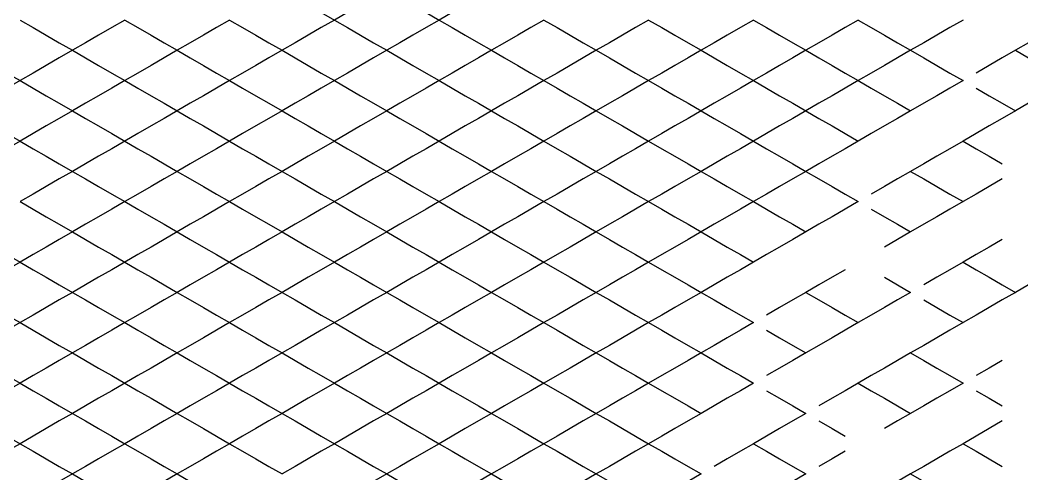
# Model space of a CAD drawing. Header units: metres. Extents: x 0 to 1028, y -291 to 246.
# Drawn here: x 387.8 to 509.5, y 87.9 to 143.1 of the extents above; entities that cross this region are included whole.
import ezdxf

# ---------------------------------------------------------------- set-up
doc = ezdxf.new("R2010")
doc.units = ezdxf.units.M
doc.layers.add('LAYER_02_PROJECTION', color=7, linetype='Continuous')

msp = doc.modelspace()

# ---------------------------------------------------------------- linework, layer by layer
at = {"layer": 'LAYER_02_PROJECTION'}
for points in [[(419.6, 146.72), (421.19, 145.81), (422.78, 144.89), (424.37, 143.97), (425.96, 143.05)], [(419.6, 146.72), (421.19, 145.81), (422.78, 144.89), (424.37, 143.97), (425.96, 143.05)], [(432.33, 146.72), (430.73, 145.81), (429.14, 144.89), (427.55, 143.97), (425.96, 143.05)], [(432.33, 146.72), (430.73, 145.81), (429.14, 144.89), (427.55, 143.97), (425.96, 143.05)], [(432.33, 146.72), (433.92, 145.81), (435.51, 144.89), (437.1, 143.97), (438.69, 143.05)], [(432.33, 146.72), (433.92, 145.81), (435.51, 144.89), (437.1, 143.97), (438.69, 143.05)], [(445.05, 146.72), (443.46, 145.81), (441.87, 144.89), (440.28, 143.97), (438.69, 143.05)], [(445.05, 146.72), (443.46, 145.81), (441.87, 144.89), (440.28, 143.97), (438.69, 143.05)], [(387.78, 143.05), (389.37, 142.13), (390.96, 141.21), (392.55, 140.29), (394.14, 139.38)], [(387.78, 143.05), (389.37, 142.13), (390.96, 141.21), (392.55, 140.29), (394.14, 139.38)], [(400.51, 143.05), (398.91, 142.13), (397.32, 141.21), (395.73, 140.29), (394.14, 139.38)], [(400.51, 143.05), (398.91, 142.13), (397.32, 141.21), (395.73, 140.29), (394.14, 139.38)], [(400.51, 143.05), (402.1, 142.13), (403.69, 141.21), (405.28, 140.29), (406.87, 139.38)], [(400.51, 143.05), (402.1, 142.13), (403.69, 141.21), (405.28, 140.29), (406.87, 139.38)], [(413.23, 143.05), (411.64, 142.13), (410.05, 141.21), (408.46, 140.29), (406.87, 139.38)], [(413.23, 143.05), (411.64, 142.13), (410.05, 141.21), (408.46, 140.29), (406.87, 139.38)], [(413.23, 143.05), (414.82, 142.13), (416.42, 141.21), (418.01, 140.29), (419.6, 139.38)], [(413.23, 143.05), (414.82, 142.13), (416.42, 141.21), (418.01, 140.29), (419.6, 139.38)], [(425.96, 143.05), (424.37, 142.13), (422.78, 141.21), (421.19, 140.29), (419.6, 139.38)], [(425.96, 143.05), (424.37, 142.13), (422.78, 141.21), (421.19, 140.29), (419.6, 139.38)], [(425.96, 143.05), (427.55, 142.13), (429.14, 141.21), (430.73, 140.29), (432.33, 139.38)], [(425.96, 143.05), (427.55, 142.13), (429.14, 141.21), (430.73, 140.29), (432.33, 139.38)], [(438.69, 143.05), (437.1, 142.13), (435.51, 141.21), (433.92, 140.29), (432.33, 139.38)], [(438.69, 143.05), (437.1, 142.13), (435.51, 141.21), (433.92, 140.29), (432.33, 139.38)], [(438.69, 143.05), (440.28, 142.13), (441.87, 141.21), (443.46, 140.29), (445.05, 139.38)], [(438.69, 143.05), (440.28, 142.13), (441.87, 141.21), (443.46, 140.29), (445.05, 139.38)], [(451.42, 143.05), (449.83, 142.13), (448.23, 141.21), (446.64, 140.29), (445.05, 139.38)], [(451.42, 143.05), (449.83, 142.13), (448.23, 141.21), (446.64, 140.29), (445.05, 139.38)], [(451.42, 143.05), (453.01, 142.13), (454.6, 141.21), (456.19, 140.29), (457.78, 139.38)], [(451.42, 143.05), (453.01, 142.13), (454.6, 141.21), (456.19, 140.29), (457.78, 139.38)], [(464.14, 143.05), (462.55, 142.13), (460.96, 141.21), (459.37, 140.29), (457.78, 139.38)], [(464.14, 143.05), (462.55, 142.13), (460.96, 141.21), (459.37, 140.29), (457.78, 139.38)], [(464.14, 143.05), (465.74, 142.13), (467.33, 141.21), (468.92, 140.29), (470.51, 139.38)], [(464.14, 143.05), (465.74, 142.13), (467.33, 141.21), (468.92, 140.29), (470.51, 139.38)], [(476.87, 143.05), (475.28, 142.13), (473.69, 141.21), (472.1, 140.29), (470.51, 139.38)], [(476.87, 143.05), (475.28, 142.13), (473.69, 141.21), (472.1, 140.29), (470.51, 139.38)], [(476.87, 143.05), (478.46, 142.13), (480.05, 141.21), (481.65, 140.29), (483.24, 139.38)], [(476.87, 143.05), (478.46, 142.13), (480.05, 141.21), (481.65, 140.29), (483.24, 139.38)], [(489.6, 143.05), (488.01, 142.13), (486.42, 141.21), (484.83, 140.29), (483.24, 139.38)], [(489.6, 143.05), (488.01, 142.13), (486.42, 141.21), (484.83, 140.29), (483.24, 139.38)], [(489.6, 143.05), (491.19, 142.13), (492.78, 141.21), (494.37, 140.29), (495.96, 139.38)], [(489.6, 143.05), (491.19, 142.13), (492.78, 141.21), (494.37, 140.29), (495.96, 139.38)], [(502.33, 143.05), (500.74, 142.13), (499.15, 141.21), (497.56, 140.29), (495.96, 139.38)], [(515.06, 143.05), (513.47, 142.13), (511.87, 141.21), (510.28, 140.29), (508.69, 139.38)], [(381.41, 139.38), (383, 138.46), (384.6, 137.54), (386.19, 136.62), (387.78, 135.7)], [(381.41, 139.38), (383, 138.46), (384.6, 137.54), (386.19, 136.62), (387.78, 135.7)], [(394.14, 139.38), (392.55, 138.46), (390.96, 137.54), (389.37, 136.62), (387.78, 135.7)], [(394.14, 139.38), (392.55, 138.46), (390.96, 137.54), (389.37, 136.62), (387.78, 135.7)], [(394.14, 139.38), (395.73, 138.46), (397.32, 137.54), (398.91, 136.62), (400.51, 135.7)], [(394.14, 139.38), (395.73, 138.46), (397.32, 137.54), (398.91, 136.62), (400.51, 135.7)], [(406.87, 139.38), (405.28, 138.46), (403.69, 137.54), (402.1, 136.62), (400.51, 135.7)], [(406.87, 139.38), (405.28, 138.46), (403.69, 137.54), (402.1, 136.62), (400.51, 135.7)], [(406.87, 139.38), (408.46, 138.46), (410.05, 137.54), (411.64, 136.62), (413.23, 135.7)], [(406.87, 139.38), (408.46, 138.46), (410.05, 137.54), (411.64, 136.62), (413.23, 135.7)], [(419.6, 139.38), (418.01, 138.46), (416.42, 137.54), (414.82, 136.62), (413.23, 135.7)], [(419.6, 139.38), (418.01, 138.46), (416.42, 137.54), (414.82, 136.62), (413.23, 135.7)], [(419.6, 139.38), (421.19, 138.46), (422.78, 137.54), (424.37, 136.62), (425.96, 135.7)], [(419.6, 139.38), (421.19, 138.46), (422.78, 137.54), (424.37, 136.62), (425.96, 135.7)], [(432.33, 139.38), (430.73, 138.46), (429.14, 137.54), (427.55, 136.62), (425.96, 135.7)], [(432.33, 139.38), (430.73, 138.46), (429.14, 137.54), (427.55, 136.62), (425.96, 135.7)], [(432.33, 139.38), (433.92, 138.46), (435.51, 137.54), (437.1, 136.62), (438.69, 135.7)], [(432.33, 139.38), (433.92, 138.46), (435.51, 137.54), (437.1, 136.62), (438.69, 135.7)], [(445.05, 139.38), (443.46, 138.46), (441.87, 137.54), (440.28, 136.62), (438.69, 135.7)], [(445.05, 139.38), (443.46, 138.46), (441.87, 137.54), (440.28, 136.62), (438.69, 135.7)], [(445.05, 139.38), (446.64, 138.46), (448.23, 137.54), (449.83, 136.62), (451.42, 135.7)], [(445.05, 139.38), (446.64, 138.46), (448.23, 137.54), (449.83, 136.62), (451.42, 135.7)], [(457.78, 139.38), (456.19, 138.46), (454.6, 137.54), (453.01, 136.62), (451.42, 135.7)], [(457.78, 139.38), (456.19, 138.46), (454.6, 137.54), (453.01, 136.62), (451.42, 135.7)], [(457.78, 139.38), (459.37, 138.46), (460.96, 137.54), (462.55, 136.62), (464.14, 135.7)], [(457.78, 139.38), (459.37, 138.46), (460.96, 137.54), (462.55, 136.62), (464.14, 135.7)], [(470.51, 139.38), (468.92, 138.46), (467.33, 137.54), (465.74, 136.62), (464.14, 135.7)], [(470.51, 139.38), (468.92, 138.46), (467.33, 137.54), (465.74, 136.62), (464.14, 135.7)], [(470.51, 139.38), (472.1, 138.46), (473.69, 137.54), (475.28, 136.62), (476.87, 135.7)], [(470.51, 139.38), (472.1, 138.46), (473.69, 137.54), (475.28, 136.62), (476.87, 135.7)], [(483.24, 139.38), (481.65, 138.46), (480.05, 137.54), (478.46, 136.62), (476.87, 135.7)], [(483.24, 139.38), (481.65, 138.46), (480.05, 137.54), (478.46, 136.62), (476.87, 135.7)], [(483.24, 139.38), (484.83, 138.46), (486.42, 137.54), (488.01, 136.62), (489.6, 135.7)], [(483.24, 139.38), (484.83, 138.46), (486.42, 137.54), (488.01, 136.62), (489.6, 135.7)], [(495.96, 139.38), (494.37, 138.46), (492.78, 137.54), (491.19, 136.62), (489.6, 135.7)], [(495.96, 139.38), (494.37, 138.46), (492.78, 137.54), (491.19, 136.62), (489.6, 135.7)], [(495.96, 139.38), (497.56, 138.46), (499.15, 137.54), (500.74, 136.62), (502.33, 135.7)], [(508.69, 139.38), (507.1, 138.46), (505.51, 137.54), (503.92, 136.62)], [(508.69, 139.38), (510.28, 138.46), (511.87, 137.54), (513.47, 136.62), (515.06, 135.7)], [(508.69, 139.38), (510.28, 138.46), (511.87, 137.54), (513.47, 136.62), (515.06, 135.7)], [(387.78, 135.7), (386.19, 134.78), (384.6, 133.86), (383, 132.95), (381.41, 132.03)], [(387.78, 135.7), (386.19, 134.78), (384.6, 133.86), (383, 132.95), (381.41, 132.03)], [(387.78, 135.7), (389.37, 134.78), (390.96, 133.86), (392.55, 132.95), (394.14, 132.03)], [(387.78, 135.7), (389.37, 134.78), (390.96, 133.86), (392.55, 132.95), (394.14, 132.03)], [(400.51, 135.7), (398.91, 134.78), (397.32, 133.86), (395.73, 132.95), (394.14, 132.03)], [(400.51, 135.7), (398.91, 134.78), (397.32, 133.86), (395.73, 132.95), (394.14, 132.03)], [(400.51, 135.7), (402.1, 134.78), (403.69, 133.86), (405.28, 132.95), (406.87, 132.03)], [(400.51, 135.7), (402.1, 134.78), (403.69, 133.86), (405.28, 132.95), (406.87, 132.03)], [(413.23, 135.7), (411.64, 134.78), (410.05, 133.86), (408.46, 132.95), (406.87, 132.03)], [(413.23, 135.7), (411.64, 134.78), (410.05, 133.86), (408.46, 132.95), (406.87, 132.03)], [(413.23, 135.7), (414.82, 134.78), (416.42, 133.86), (418.01, 132.95), (419.6, 132.03)], [(413.23, 135.7), (414.82, 134.78), (416.42, 133.86), (418.01, 132.95), (419.6, 132.03)], [(425.96, 135.7), (424.37, 134.78), (422.78, 133.86), (421.19, 132.95), (419.6, 132.03)], [(425.96, 135.7), (424.37, 134.78), (422.78, 133.86), (421.19, 132.95), (419.6, 132.03)], [(425.96, 135.7), (427.55, 134.78), (429.14, 133.86), (430.73, 132.95), (432.33, 132.03)], [(425.96, 135.7), (427.55, 134.78), (429.14, 133.86), (430.73, 132.95), (432.33, 132.03)], [(438.69, 135.7), (437.1, 134.78), (435.51, 133.86), (433.92, 132.95), (432.33, 132.03)], [(438.69, 135.7), (437.1, 134.78), (435.51, 133.86), (433.92, 132.95), (432.33, 132.03)], [(438.69, 135.7), (440.28, 134.78), (441.87, 133.86), (443.46, 132.95), (445.05, 132.03)], [(438.69, 135.7), (440.28, 134.78), (441.87, 133.86), (443.46, 132.95), (445.05, 132.03)], [(451.42, 135.7), (449.83, 134.78), (448.23, 133.86), (446.64, 132.95), (445.05, 132.03)], [(451.42, 135.7), (449.83, 134.78), (448.23, 133.86), (446.64, 132.95), (445.05, 132.03)], [(451.42, 135.7), (453.01, 134.78), (454.6, 133.86), (456.19, 132.95), (457.78, 132.03)], [(451.42, 135.7), (453.01, 134.78), (454.6, 133.86), (456.19, 132.95), (457.78, 132.03)], [(464.14, 135.7), (462.55, 134.78), (460.96, 133.86), (459.37, 132.95), (457.78, 132.03)], [(464.14, 135.7), (462.55, 134.78), (460.96, 133.86), (459.37, 132.95), (457.78, 132.03)], [(464.14, 135.7), (465.74, 134.78), (467.33, 133.86), (468.92, 132.95), (470.51, 132.03)], [(464.14, 135.7), (465.74, 134.78), (467.33, 133.86), (468.92, 132.95), (470.51, 132.03)], [(476.87, 135.7), (475.28, 134.78), (473.69, 133.86), (472.1, 132.95), (470.51, 132.03)], [(476.87, 135.7), (475.28, 134.78), (473.69, 133.86), (472.1, 132.95), (470.51, 132.03)], [(476.87, 135.7), (478.46, 134.78), (480.05, 133.86), (481.65, 132.95), (483.24, 132.03)], [(476.87, 135.7), (478.46, 134.78), (480.05, 133.86), (481.65, 132.95), (483.24, 132.03)], [(489.6, 135.7), (488.01, 134.78), (486.42, 133.86), (484.83, 132.95), (483.24, 132.03)], [(489.6, 135.7), (488.01, 134.78), (486.42, 133.86), (484.83, 132.95), (483.24, 132.03)], [(489.6, 135.7), (491.19, 134.78), (492.78, 133.86), (494.37, 132.95), (495.96, 132.03)], [(489.6, 135.7), (491.19, 134.78), (492.78, 133.86), (494.37, 132.95), (495.96, 132.03)], [(502.33, 135.7), (500.74, 134.78), (499.15, 133.86), (497.56, 132.95), (495.96, 132.03)], [(515.06, 135.7), (513.47, 134.78), (511.87, 133.86), (510.28, 132.95), (508.69, 132.03)], [(503.92, 134.78), (505.51, 133.86), (507.1, 132.95), (508.69, 132.03)], [(503.92, 134.78), (505.51, 133.86), (507.1, 132.95), (508.69, 132.03)], [(381.41, 132.03), (383, 131.11), (384.6, 130.19), (386.19, 129.27), (387.78, 128.35)], [(381.41, 132.03), (383, 131.11), (384.6, 130.19), (386.19, 129.27), (387.78, 128.35)], [(394.14, 132.03), (392.55, 131.11), (390.96, 130.19), (389.37, 129.27), (387.78, 128.35)], [(394.14, 132.03), (392.55, 131.11), (390.96, 130.19), (389.37, 129.27), (387.78, 128.35)], [(394.14, 132.03), (395.73, 131.11), (397.32, 130.19), (398.91, 129.27), (400.51, 128.35)], [(394.14, 132.03), (395.73, 131.11), (397.32, 130.19), (398.91, 129.27), (400.51, 128.35)], [(406.87, 132.03), (405.28, 131.11), (403.69, 130.19), (402.1, 129.27), (400.51, 128.35)], [(406.87, 132.03), (405.28, 131.11), (403.69, 130.19), (402.1, 129.27), (400.51, 128.35)], [(406.87, 132.03), (408.46, 131.11), (410.05, 130.19), (411.64, 129.27), (413.23, 128.35)], [(406.87, 132.03), (408.46, 131.11), (410.05, 130.19), (411.64, 129.27), (413.23, 128.35)], [(419.6, 132.03), (418.01, 131.11), (416.42, 130.19), (414.82, 129.27), (413.23, 128.35)], [(419.6, 132.03), (418.01, 131.11), (416.42, 130.19), (414.82, 129.27), (413.23, 128.35)], [(419.6, 132.03), (421.19, 131.11), (422.78, 130.19), (424.37, 129.27), (425.96, 128.35)], [(419.6, 132.03), (421.19, 131.11), (422.78, 130.19), (424.37, 129.27), (425.96, 128.35)], [(432.33, 132.03), (430.73, 131.11), (429.14, 130.19), (427.55, 129.27), (425.96, 128.35)], [(432.33, 132.03), (430.73, 131.11), (429.14, 130.19), (427.55, 129.27), (425.96, 128.35)], [(432.33, 132.03), (433.92, 131.11), (435.51, 130.19), (437.1, 129.27), (438.69, 128.35)], [(432.33, 132.03), (433.92, 131.11), (435.51, 130.19), (437.1, 129.27), (438.69, 128.35)], [(445.05, 132.03), (443.46, 131.11), (441.87, 130.19), (440.28, 129.27), (438.69, 128.35)], [(445.05, 132.03), (443.46, 131.11), (441.87, 130.19), (440.28, 129.27), (438.69, 128.35)], [(445.05, 132.03), (446.64, 131.11), (448.23, 130.19), (449.83, 129.27), (451.42, 128.35)], [(445.05, 132.03), (446.64, 131.11), (448.23, 130.19), (449.83, 129.27), (451.42, 128.35)], [(457.78, 132.03), (456.19, 131.11), (454.6, 130.19), (453.01, 129.27), (451.42, 128.35)], [(457.78, 132.03), (456.19, 131.11), (454.6, 130.19), (453.01, 129.27), (451.42, 128.35)], [(457.78, 132.03), (459.37, 131.11), (460.96, 130.19), (462.55, 129.27), (464.14, 128.35)], [(457.78, 132.03), (459.37, 131.11), (460.96, 130.19), (462.55, 129.27), (464.14, 128.35)], [(470.51, 132.03), (468.92, 131.11), (467.33, 130.19), (465.74, 129.27), (464.14, 128.35)], [(470.51, 132.03), (468.92, 131.11), (467.33, 130.19), (465.74, 129.27), (464.14, 128.35)], [(470.51, 132.03), (472.1, 131.11), (473.69, 130.19), (475.28, 129.27), (476.87, 128.35)], [(470.51, 132.03), (472.1, 131.11), (473.69, 130.19), (475.28, 129.27), (476.87, 128.35)], [(483.24, 132.03), (481.65, 131.11), (480.05, 130.19), (478.46, 129.27), (476.87, 128.35)], [(483.24, 132.03), (481.65, 131.11), (480.05, 130.19), (478.46, 129.27), (476.87, 128.35)], [(483.24, 132.03), (484.83, 131.11), (486.42, 130.19), (488.01, 129.27), (489.6, 128.35)], [(483.24, 132.03), (484.83, 131.11), (486.42, 130.19), (488.01, 129.27), (489.6, 128.35)], [(495.96, 132.03), (494.37, 131.11), (492.78, 130.19), (491.19, 129.27), (489.6, 128.35)], [(508.69, 132.03), (507.1, 131.11), (505.51, 130.19), (503.92, 129.27), (502.33, 128.35)], [(387.78, 128.35), (386.19, 127.43), (384.6, 126.52), (383, 125.6), (381.41, 124.68)], [(387.78, 128.35), (386.19, 127.43), (384.6, 126.52), (383, 125.6), (381.41, 124.68)], [(387.78, 128.35), (389.37, 127.43), (390.96, 126.52), (392.55, 125.6), (394.14, 124.68)], [(387.78, 128.35), (389.37, 127.43), (390.96, 126.52), (392.55, 125.6), (394.14, 124.68)], [(400.51, 128.35), (398.91, 127.43), (397.32, 126.52), (395.73, 125.6), (394.14, 124.68)], [(400.51, 128.35), (398.91, 127.43), (397.32, 126.52), (395.73, 125.6), (394.14, 124.68)], [(400.51, 128.35), (402.1, 127.43), (403.69, 126.52), (405.28, 125.6), (406.87, 124.68)], [(400.51, 128.35), (402.1, 127.43), (403.69, 126.52), (405.28, 125.6), (406.87, 124.68)], [(413.23, 128.35), (411.64, 127.43), (410.05, 126.52), (408.46, 125.6), (406.87, 124.68)], [(413.23, 128.35), (411.64, 127.43), (410.05, 126.52), (408.46, 125.6), (406.87, 124.68)], [(413.23, 128.35), (414.82, 127.43), (416.42, 126.52), (418.01, 125.6), (419.6, 124.68)], [(413.23, 128.35), (414.82, 127.43), (416.42, 126.52), (418.01, 125.6), (419.6, 124.68)], [(425.96, 128.35), (424.37, 127.43), (422.78, 126.52), (421.19, 125.6), (419.6, 124.68)], [(425.96, 128.35), (424.37, 127.43), (422.78, 126.52), (421.19, 125.6), (419.6, 124.68)], [(425.96, 128.35), (427.55, 127.43), (429.14, 126.52), (430.73, 125.6), (432.33, 124.68)], [(425.96, 128.35), (427.55, 127.43), (429.14, 126.52), (430.73, 125.6), (432.33, 124.68)], [(438.69, 128.35), (437.1, 127.43), (435.51, 126.52), (433.92, 125.6), (432.33, 124.68)], [(438.69, 128.35), (437.1, 127.43), (435.51, 126.52), (433.92, 125.6), (432.33, 124.68)], [(438.69, 128.35), (440.28, 127.43), (441.87, 126.52), (443.46, 125.6), (445.05, 124.68)], [(438.69, 128.35), (440.28, 127.43), (441.87, 126.52), (443.46, 125.6), (445.05, 124.68)], [(451.42, 128.35), (449.83, 127.43), (448.23, 126.52), (446.64, 125.6), (445.05, 124.68)], [(451.42, 128.35), (449.83, 127.43), (448.23, 126.52), (446.64, 125.6), (445.05, 124.68)], [(451.42, 128.35), (453.01, 127.43), (454.6, 126.52), (456.19, 125.6), (457.78, 124.68)], [(451.42, 128.35), (453.01, 127.43), (454.6, 126.52), (456.19, 125.6), (457.78, 124.68)], [(464.14, 128.35), (462.55, 127.43), (460.96, 126.52), (459.37, 125.6), (457.78, 124.68)], [(464.14, 128.35), (462.55, 127.43), (460.96, 126.52), (459.37, 125.6), (457.78, 124.68)], [(464.14, 128.35), (465.74, 127.43), (467.33, 126.52), (468.92, 125.6), (470.51, 124.68)], [(464.14, 128.35), (465.74, 127.43), (467.33, 126.52), (468.92, 125.6), (470.51, 124.68)], [(476.87, 128.35), (475.28, 127.43), (473.69, 126.52), (472.1, 125.6), (470.51, 124.68)], [(476.87, 128.35), (475.28, 127.43), (473.69, 126.52), (472.1, 125.6), (470.51, 124.68)], [(476.87, 128.35), (478.46, 127.43), (480.05, 126.52), (481.65, 125.6), (483.24, 124.68)], [(476.87, 128.35), (478.46, 127.43), (480.05, 126.52), (481.65, 125.6), (483.24, 124.68)], [(489.6, 128.35), (488.01, 127.43), (486.42, 126.52), (484.83, 125.6), (483.24, 124.68)], [(502.33, 128.35), (500.74, 127.43), (499.15, 126.52), (497.56, 125.6), (495.96, 124.68)], [(502.33, 128.35), (503.92, 127.43), (505.51, 126.52), (507.1, 125.6)], [(394.14, 124.68), (392.55, 123.76), (390.96, 122.84), (389.37, 121.92), (387.78, 121)], [(394.14, 124.68), (392.55, 123.76), (390.96, 122.84), (389.37, 121.92), (387.78, 121)], [(394.14, 124.68), (395.73, 123.76), (397.32, 122.84), (398.91, 121.92), (400.51, 121)], [(394.14, 124.68), (395.73, 123.76), (397.32, 122.84), (398.91, 121.92), (400.51, 121)], [(406.87, 124.68), (405.28, 123.76), (403.69, 122.84), (402.1, 121.92), (400.51, 121)], [(406.87, 124.68), (405.28, 123.76), (403.69, 122.84), (402.1, 121.92), (400.51, 121)], [(406.87, 124.68), (408.46, 123.76), (410.05, 122.84), (411.64, 121.92), (413.23, 121)], [(406.87, 124.68), (408.46, 123.76), (410.05, 122.84), (411.64, 121.92), (413.23, 121)], [(419.6, 124.68), (418.01, 123.76), (416.42, 122.84), (414.82, 121.92), (413.23, 121)], [(419.6, 124.68), (418.01, 123.76), (416.42, 122.84), (414.82, 121.92), (413.23, 121)], [(419.6, 124.68), (421.19, 123.76), (422.78, 122.84), (424.37, 121.92), (425.96, 121)], [(419.6, 124.68), (421.19, 123.76), (422.78, 122.84), (424.37, 121.92), (425.96, 121)], [(432.33, 124.68), (430.73, 123.76), (429.14, 122.84), (427.55, 121.92), (425.96, 121)], [(432.33, 124.68), (430.73, 123.76), (429.14, 122.84), (427.55, 121.92), (425.96, 121)], [(432.33, 124.68), (433.92, 123.76), (435.51, 122.84), (437.1, 121.92), (438.69, 121)], [(432.33, 124.68), (433.92, 123.76), (435.51, 122.84), (437.1, 121.92), (438.69, 121)], [(445.05, 124.68), (443.46, 123.76), (441.87, 122.84), (440.28, 121.92), (438.69, 121)], [(445.05, 124.68), (443.46, 123.76), (441.87, 122.84), (440.28, 121.92), (438.69, 121)], [(445.05, 124.68), (446.64, 123.76), (448.23, 122.84), (449.83, 121.92), (451.42, 121)], [(445.05, 124.68), (446.64, 123.76), (448.23, 122.84), (449.83, 121.92), (451.42, 121)], [(457.78, 124.68), (456.19, 123.76), (454.6, 122.84), (453.01, 121.92), (451.42, 121)], [(457.78, 124.68), (456.19, 123.76), (454.6, 122.84), (453.01, 121.92), (451.42, 121)], [(457.78, 124.68), (459.37, 123.76), (460.96, 122.84), (462.55, 121.92), (464.14, 121)], [(457.78, 124.68), (459.37, 123.76), (460.96, 122.84), (462.55, 121.92), (464.14, 121)], [(470.51, 124.68), (468.92, 123.76), (467.33, 122.84), (465.74, 121.92), (464.14, 121)], [(470.51, 124.68), (468.92, 123.76), (467.33, 122.84), (465.74, 121.92), (464.14, 121)], [(470.51, 124.68), (472.1, 123.76), (473.69, 122.84), (475.28, 121.92), (476.87, 121)], [(470.51, 124.68), (472.1, 123.76), (473.69, 122.84), (475.28, 121.92), (476.87, 121)], [(483.24, 124.68), (481.65, 123.76), (480.05, 122.84), (478.46, 121.92), (476.87, 121)], [(483.24, 124.68), (481.65, 123.76), (480.05, 122.84), (478.46, 121.92), (476.87, 121)], [(483.24, 124.68), (484.83, 123.76), (486.42, 122.84), (488.01, 121.92), (489.6, 121)], [(495.96, 124.68), (494.37, 123.76), (492.78, 122.84), (491.19, 121.92)], [(495.96, 124.68), (497.56, 123.76), (499.15, 122.84), (500.74, 121.92), (502.33, 121)], [(495.96, 124.68), (497.56, 123.76), (499.15, 122.84), (500.74, 121.92), (502.33, 121)], [(507.1, 123.76), (505.51, 122.84), (503.92, 121.92), (502.33, 121)], [(387.78, 121), (389.37, 120.09), (390.96, 119.17), (392.55, 118.25), (394.14, 117.33)], [(387.78, 121), (389.37, 120.09), (390.96, 119.17), (392.55, 118.25), (394.14, 117.33)], [(400.51, 121), (398.91, 120.09), (397.32, 119.17), (395.73, 118.25), (394.14, 117.33)], [(400.51, 121), (398.91, 120.09), (397.32, 119.17), (395.73, 118.25), (394.14, 117.33)], [(400.51, 121), (402.1, 120.09), (403.69, 119.17), (405.28, 118.25), (406.87, 117.33)], [(400.51, 121), (402.1, 120.09), (403.69, 119.17), (405.28, 118.25), (406.87, 117.33)], [(413.23, 121), (411.64, 120.09), (410.05, 119.17), (408.46, 118.25), (406.87, 117.33)], [(413.23, 121), (411.64, 120.09), (410.05, 119.17), (408.46, 118.25), (406.87, 117.33)], [(413.23, 121), (414.82, 120.09), (416.42, 119.17), (418.01, 118.25), (419.6, 117.33)], [(413.23, 121), (414.82, 120.09), (416.42, 119.17), (418.01, 118.25), (419.6, 117.33)], [(425.96, 121), (424.37, 120.09), (422.78, 119.17), (421.19, 118.25), (419.6, 117.33)], [(425.96, 121), (424.37, 120.09), (422.78, 119.17), (421.19, 118.25), (419.6, 117.33)], [(425.96, 121), (427.55, 120.09), (429.14, 119.17), (430.73, 118.25), (432.33, 117.33)], [(425.96, 121), (427.55, 120.09), (429.14, 119.17), (430.73, 118.25), (432.33, 117.33)], [(438.69, 121), (437.1, 120.09), (435.51, 119.17), (433.92, 118.25), (432.33, 117.33)], [(438.69, 121), (437.1, 120.09), (435.51, 119.17), (433.92, 118.25), (432.33, 117.33)], [(438.69, 121), (440.28, 120.09), (441.87, 119.17), (443.46, 118.25), (445.05, 117.33)], [(438.69, 121), (440.28, 120.09), (441.87, 119.17), (443.46, 118.25), (445.05, 117.33)], [(451.42, 121), (449.83, 120.09), (448.23, 119.17), (446.64, 118.25), (445.05, 117.33)], [(451.42, 121), (449.83, 120.09), (448.23, 119.17), (446.64, 118.25), (445.05, 117.33)], [(451.42, 121), (453.01, 120.09), (454.6, 119.17), (456.19, 118.25), (457.78, 117.33)], [(451.42, 121), (453.01, 120.09), (454.6, 119.17), (456.19, 118.25), (457.78, 117.33)], [(464.14, 121), (462.55, 120.09), (460.96, 119.17), (459.37, 118.25), (457.78, 117.33)], [(464.14, 121), (462.55, 120.09), (460.96, 119.17), (459.37, 118.25), (457.78, 117.33)], [(464.14, 121), (465.74, 120.09), (467.33, 119.17), (468.92, 118.25), (470.51, 117.33)], [(464.14, 121), (465.74, 120.09), (467.33, 119.17), (468.92, 118.25), (470.51, 117.33)], [(476.87, 121), (475.28, 120.09), (473.69, 119.17), (472.1, 118.25), (470.51, 117.33)], [(476.87, 121), (475.28, 120.09), (473.69, 119.17), (472.1, 118.25), (470.51, 117.33)], [(476.87, 121), (478.46, 120.09), (480.05, 119.17), (481.65, 118.25), (483.24, 117.33)], [(476.87, 121), (478.46, 120.09), (480.05, 119.17), (481.65, 118.25), (483.24, 117.33)], [(489.6, 121), (488.01, 120.09), (486.42, 119.17), (484.83, 118.25), (483.24, 117.33)], [(502.33, 121), (500.74, 120.09), (499.15, 119.17), (497.56, 118.25), (495.96, 117.33)], [(491.19, 120.09), (492.78, 119.17), (494.37, 118.25), (495.96, 117.33)], [(491.19, 120.09), (492.78, 119.17), (494.37, 118.25), (495.96, 117.33)], [(381.41, 117.33), (383, 116.41), (384.6, 115.49), (386.19, 114.57), (387.78, 113.66)], [(381.41, 117.33), (383, 116.41), (384.6, 115.49), (386.19, 114.57), (387.78, 113.66)], [(394.14, 117.33), (392.55, 116.41), (390.96, 115.49), (389.37, 114.57), (387.78, 113.66)], [(394.14, 117.33), (392.55, 116.41), (390.96, 115.49), (389.37, 114.57), (387.78, 113.66)], [(394.14, 117.33), (395.73, 116.41), (397.32, 115.49), (398.91, 114.57), (400.51, 113.66)], [(394.14, 117.33), (395.73, 116.41), (397.32, 115.49), (398.91, 114.57), (400.51, 113.66)], [(406.87, 117.33), (405.28, 116.41), (403.69, 115.49), (402.1, 114.57), (400.51, 113.66)], [(406.87, 117.33), (405.28, 116.41), (403.69, 115.49), (402.1, 114.57), (400.51, 113.66)], [(406.87, 117.33), (408.46, 116.41), (410.05, 115.49), (411.64, 114.57), (413.23, 113.66)], [(406.87, 117.33), (408.46, 116.41), (410.05, 115.49), (411.64, 114.57), (413.23, 113.66)], [(419.6, 117.33), (418.01, 116.41), (416.42, 115.49), (414.82, 114.57), (413.23, 113.66)], [(419.6, 117.33), (418.01, 116.41), (416.42, 115.49), (414.82, 114.57), (413.23, 113.66)], [(419.6, 117.33), (421.19, 116.41), (422.78, 115.49), (424.37, 114.57), (425.96, 113.66)], [(419.6, 117.33), (421.19, 116.41), (422.78, 115.49), (424.37, 114.57), (425.96, 113.66)], [(432.33, 117.33), (430.73, 116.41), (429.14, 115.49), (427.55, 114.57), (425.96, 113.66)], [(432.33, 117.33), (430.73, 116.41), (429.14, 115.49), (427.55, 114.57), (425.96, 113.66)], [(432.33, 117.33), (433.92, 116.41), (435.51, 115.49), (437.1, 114.57), (438.69, 113.66)], [(432.33, 117.33), (433.92, 116.41), (435.51, 115.49), (437.1, 114.57), (438.69, 113.66)], [(445.05, 117.33), (443.46, 116.41), (441.87, 115.49), (440.28, 114.57), (438.69, 113.66)], [(445.05, 117.33), (443.46, 116.41), (441.87, 115.49), (440.28, 114.57), (438.69, 113.66)], [(445.05, 117.33), (446.64, 116.41), (448.23, 115.49), (449.83, 114.57), (451.42, 113.66)], [(445.05, 117.33), (446.64, 116.41), (448.23, 115.49), (449.83, 114.57), (451.42, 113.66)], [(457.78, 117.33), (456.19, 116.41), (454.6, 115.49), (453.01, 114.57), (451.42, 113.66)], [(457.78, 117.33), (456.19, 116.41), (454.6, 115.49), (453.01, 114.57), (451.42, 113.66)], [(457.78, 117.33), (459.37, 116.41), (460.96, 115.49), (462.55, 114.57), (464.14, 113.66)], [(457.78, 117.33), (459.37, 116.41), (460.96, 115.49), (462.55, 114.57), (464.14, 113.66)], [(470.51, 117.33), (468.92, 116.41), (467.33, 115.49), (465.74, 114.57), (464.14, 113.66)], [(470.51, 117.33), (468.92, 116.41), (467.33, 115.49), (465.74, 114.57), (464.14, 113.66)], [(470.51, 117.33), (472.1, 116.41), (473.69, 115.49), (475.28, 114.57), (476.87, 113.66)], [(470.51, 117.33), (472.1, 116.41), (473.69, 115.49), (475.28, 114.57), (476.87, 113.66)], [(483.24, 117.33), (481.65, 116.41), (480.05, 115.49), (478.46, 114.57), (476.87, 113.66)], [(495.96, 117.33), (494.37, 116.41), (492.78, 115.49)], [(507.1, 116.41), (505.51, 115.49), (503.92, 114.57), (502.33, 113.66)], [(387.78, 113.66), (386.19, 112.74), (384.6, 111.82), (383, 110.9), (381.41, 109.98)], [(387.78, 113.66), (386.19, 112.74), (384.6, 111.82), (383, 110.9), (381.41, 109.98)], [(387.78, 113.66), (389.37, 112.74), (390.96, 111.82), (392.55, 110.9), (394.14, 109.98)], [(387.78, 113.66), (389.37, 112.74), (390.96, 111.82), (392.55, 110.9), (394.14, 109.98)], [(400.51, 113.66), (398.91, 112.74), (397.32, 111.82), (395.73, 110.9), (394.14, 109.98)], [(400.51, 113.66), (398.91, 112.74), (397.32, 111.82), (395.73, 110.9), (394.14, 109.98)], [(400.51, 113.66), (402.1, 112.74), (403.69, 111.82), (405.28, 110.9), (406.87, 109.98)], [(400.51, 113.66), (402.1, 112.74), (403.69, 111.82), (405.28, 110.9), (406.87, 109.98)], [(413.23, 113.66), (411.64, 112.74), (410.05, 111.82), (408.46, 110.9), (406.87, 109.98)], [(413.23, 113.66), (411.64, 112.74), (410.05, 111.82), (408.46, 110.9), (406.87, 109.98)], [(413.23, 113.66), (414.82, 112.74), (416.42, 111.82), (418.01, 110.9), (419.6, 109.98)], [(413.23, 113.66), (414.82, 112.74), (416.42, 111.82), (418.01, 110.9), (419.6, 109.98)], [(425.96, 113.66), (424.37, 112.74), (422.78, 111.82), (421.19, 110.9), (419.6, 109.98)], [(425.96, 113.66), (424.37, 112.74), (422.78, 111.82), (421.19, 110.9), (419.6, 109.98)], [(425.96, 113.66), (427.55, 112.74), (429.14, 111.82), (430.73, 110.9), (432.33, 109.98)], [(425.96, 113.66), (427.55, 112.74), (429.14, 111.82), (430.73, 110.9), (432.33, 109.98)], [(438.69, 113.66), (437.1, 112.74), (435.51, 111.82), (433.92, 110.9), (432.33, 109.98)], [(438.69, 113.66), (437.1, 112.74), (435.51, 111.82), (433.92, 110.9), (432.33, 109.98)], [(438.69, 113.66), (440.28, 112.74), (441.87, 111.82), (443.46, 110.9), (445.05, 109.98)], [(438.69, 113.66), (440.28, 112.74), (441.87, 111.82), (443.46, 110.9), (445.05, 109.98)], [(451.42, 113.66), (449.83, 112.74), (448.23, 111.82), (446.64, 110.9), (445.05, 109.98)], [(451.42, 113.66), (449.83, 112.74), (448.23, 111.82), (446.64, 110.9), (445.05, 109.98)], [(451.42, 113.66), (453.01, 112.74), (454.6, 111.82), (456.19, 110.9), (457.78, 109.98)], [(451.42, 113.66), (453.01, 112.74), (454.6, 111.82), (456.19, 110.9), (457.78, 109.98)], [(464.14, 113.66), (462.55, 112.74), (460.96, 111.82), (459.37, 110.9), (457.78, 109.98)], [(464.14, 113.66), (462.55, 112.74), (460.96, 111.82), (459.37, 110.9), (457.78, 109.98)], [(464.14, 113.66), (465.74, 112.74), (467.33, 111.82), (468.92, 110.9), (470.51, 109.98)], [(464.14, 113.66), (465.74, 112.74), (467.33, 111.82), (468.92, 110.9), (470.51, 109.98)], [(476.87, 113.66), (475.28, 112.74), (473.69, 111.82), (472.1, 110.9), (470.51, 109.98)], [(502.33, 113.66), (500.74, 112.74), (499.15, 111.82), (497.56, 110.9)], [(502.33, 113.66), (503.92, 112.74), (505.51, 111.82), (507.1, 110.9), (508.69, 109.98)], [(502.33, 113.66), (503.92, 112.74), (505.51, 111.82), (507.1, 110.9), (508.69, 109.98)], [(515.06, 113.66), (513.47, 112.74), (511.87, 111.82), (510.28, 110.9), (508.69, 109.98)], [(488.01, 112.74), (486.42, 111.82), (484.83, 110.9), (483.24, 109.98)], [(492.78, 111.82), (494.37, 110.9), (495.96, 109.98)], [(381.41, 109.98), (383, 109.06), (384.6, 108.14), (386.19, 107.23), (387.78, 106.31)], [(381.41, 109.98), (383, 109.06), (384.6, 108.14), (386.19, 107.23), (387.78, 106.31)], [(394.14, 109.98), (392.55, 109.06), (390.96, 108.14), (389.37, 107.23), (387.78, 106.31)], [(394.14, 109.98), (392.55, 109.06), (390.96, 108.14), (389.37, 107.23), (387.78, 106.31)], [(394.14, 109.98), (395.73, 109.06), (397.32, 108.14), (398.91, 107.23), (400.51, 106.31)], [(394.14, 109.98), (395.73, 109.06), (397.32, 108.14), (398.91, 107.23), (400.51, 106.31)], [(406.87, 109.98), (405.28, 109.06), (403.69, 108.14), (402.1, 107.23), (400.51, 106.31)], [(406.87, 109.98), (405.28, 109.06), (403.69, 108.14), (402.1, 107.23), (400.51, 106.31)], [(406.87, 109.98), (408.46, 109.06), (410.05, 108.14), (411.64, 107.23), (413.23, 106.31)], [(406.87, 109.98), (408.46, 109.06), (410.05, 108.14), (411.64, 107.23), (413.23, 106.31)], [(419.6, 109.98), (418.01, 109.06), (416.42, 108.14), (414.82, 107.23), (413.23, 106.31)], [(419.6, 109.98), (418.01, 109.06), (416.42, 108.14), (414.82, 107.23), (413.23, 106.31)], [(419.6, 109.98), (421.19, 109.06), (422.78, 108.14), (424.37, 107.23), (425.96, 106.31)], [(419.6, 109.98), (421.19, 109.06), (422.78, 108.14), (424.37, 107.23), (425.96, 106.31)], [(432.33, 109.98), (430.73, 109.06), (429.14, 108.14), (427.55, 107.23), (425.96, 106.31)], [(432.33, 109.98), (430.73, 109.06), (429.14, 108.14), (427.55, 107.23), (425.96, 106.31)], [(432.33, 109.98), (433.92, 109.06), (435.51, 108.14), (437.1, 107.23), (438.69, 106.31)], [(432.33, 109.98), (433.92, 109.06), (435.51, 108.14), (437.1, 107.23), (438.69, 106.31)], [(445.05, 109.98), (443.46, 109.06), (441.87, 108.14), (440.28, 107.23), (438.69, 106.31)], [(445.05, 109.98), (443.46, 109.06), (441.87, 108.14), (440.28, 107.23), (438.69, 106.31)], [(445.05, 109.98), (446.64, 109.06), (448.23, 108.14), (449.83, 107.23), (451.42, 106.31)], [(445.05, 109.98), (446.64, 109.06), (448.23, 108.14), (449.83, 107.23), (451.42, 106.31)], [(457.78, 109.98), (456.19, 109.06), (454.6, 108.14), (453.01, 107.23), (451.42, 106.31)], [(457.78, 109.98), (456.19, 109.06), (454.6, 108.14), (453.01, 107.23), (451.42, 106.31)], [(457.78, 109.98), (459.37, 109.06), (460.96, 108.14), (462.55, 107.23), (464.14, 106.31)], [(457.78, 109.98), (459.37, 109.06), (460.96, 108.14), (462.55, 107.23), (464.14, 106.31)], [(470.51, 109.98), (468.92, 109.06), (467.33, 108.14), (465.74, 107.23), (464.14, 106.31)], [(470.51, 109.98), (468.92, 109.06), (467.33, 108.14), (465.74, 107.23), (464.14, 106.31)], [(470.51, 109.98), (472.1, 109.06), (473.69, 108.14), (475.28, 107.23), (476.87, 106.31)], [(483.24, 109.98), (481.65, 109.06), (480.05, 108.14), (478.46, 107.23)], [(483.24, 109.98), (484.83, 109.06), (486.42, 108.14), (488.01, 107.23), (489.6, 106.31)], [(483.24, 109.98), (484.83, 109.06), (486.42, 108.14), (488.01, 107.23), (489.6, 106.31)], [(495.96, 109.98), (494.37, 109.06), (492.78, 108.14), (491.19, 107.23), (489.6, 106.31)], [(508.69, 109.98), (507.1, 109.06), (505.51, 108.14), (503.92, 107.23), (502.33, 106.31)], [(497.56, 109.06), (499.15, 108.14), (500.74, 107.23), (502.33, 106.31)], [(497.56, 109.06), (499.15, 108.14), (500.74, 107.23), (502.33, 106.31)], [(387.78, 106.31), (386.19, 105.39), (384.6, 104.47), (383, 103.55), (381.41, 102.63)], [(387.78, 106.31), (386.19, 105.39), (384.6, 104.47), (383, 103.55), (381.41, 102.63)], [(387.78, 106.31), (389.37, 105.39), (390.96, 104.47), (392.55, 103.55), (394.14, 102.63)], [(387.78, 106.31), (389.37, 105.39), (390.96, 104.47), (392.55, 103.55), (394.14, 102.63)], [(400.51, 106.31), (398.91, 105.39), (397.32, 104.47), (395.73, 103.55), (394.14, 102.63)], [(400.51, 106.31), (398.91, 105.39), (397.32, 104.47), (395.73, 103.55), (394.14, 102.63)], [(400.51, 106.31), (402.1, 105.39), (403.69, 104.47), (405.28, 103.55), (406.87, 102.63)], [(400.51, 106.31), (402.1, 105.39), (403.69, 104.47), (405.28, 103.55), (406.87, 102.63)], [(413.23, 106.31), (411.64, 105.39), (410.05, 104.47), (408.46, 103.55), (406.87, 102.63)], [(413.23, 106.31), (411.64, 105.39), (410.05, 104.47), (408.46, 103.55), (406.87, 102.63)], [(413.23, 106.31), (414.82, 105.39), (416.42, 104.47), (418.01, 103.55), (419.6, 102.63)], [(413.23, 106.31), (414.82, 105.39), (416.42, 104.47), (418.01, 103.55), (419.6, 102.63)], [(425.96, 106.31), (424.37, 105.39), (422.78, 104.47), (421.19, 103.55), (419.6, 102.63)], [(425.96, 106.31), (424.37, 105.39), (422.78, 104.47), (421.19, 103.55), (419.6, 102.63)], [(425.96, 106.31), (427.55, 105.39), (429.14, 104.47), (430.73, 103.55), (432.33, 102.63)], [(425.96, 106.31), (427.55, 105.39), (429.14, 104.47), (430.73, 103.55), (432.33, 102.63)], [(438.69, 106.31), (437.1, 105.39), (435.51, 104.47), (433.92, 103.55), (432.33, 102.63)], [(438.69, 106.31), (437.1, 105.39), (435.51, 104.47), (433.92, 103.55), (432.33, 102.63)], [(438.69, 106.31), (440.28, 105.39), (441.87, 104.47), (443.46, 103.55), (445.05, 102.63)], [(438.69, 106.31), (440.28, 105.39), (441.87, 104.47), (443.46, 103.55), (445.05, 102.63)], [(451.42, 106.31), (449.83, 105.39), (448.23, 104.47), (446.64, 103.55), (445.05, 102.63)], [(451.42, 106.31), (449.83, 105.39), (448.23, 104.47), (446.64, 103.55), (445.05, 102.63)], [(451.42, 106.31), (453.01, 105.39), (454.6, 104.47), (456.19, 103.55), (457.78, 102.63)], [(451.42, 106.31), (453.01, 105.39), (454.6, 104.47), (456.19, 103.55), (457.78, 102.63)], [(464.14, 106.31), (462.55, 105.39), (460.96, 104.47), (459.37, 103.55), (457.78, 102.63)], [(464.14, 106.31), (462.55, 105.39), (460.96, 104.47), (459.37, 103.55), (457.78, 102.63)], [(464.14, 106.31), (465.74, 105.39), (467.33, 104.47), (468.92, 103.55), (470.51, 102.63)], [(464.14, 106.31), (465.74, 105.39), (467.33, 104.47), (468.92, 103.55), (470.51, 102.63)], [(476.87, 106.31), (475.28, 105.39), (473.69, 104.47), (472.1, 103.55), (470.51, 102.63)], [(489.6, 106.31), (488.01, 105.39), (486.42, 104.47), (484.83, 103.55), (483.24, 102.63)], [(502.33, 106.31), (500.74, 105.39), (499.15, 104.47), (497.56, 103.55), (495.96, 102.63)], [(478.46, 105.39), (480.05, 104.47), (481.65, 103.55), (483.24, 102.63)], [(478.46, 105.39), (480.05, 104.47), (481.65, 103.55), (483.24, 102.63)], [(381.41, 102.63), (383, 101.72), (384.6, 100.8), (386.19, 99.88), (387.78, 98.96)], [(381.41, 102.63), (383, 101.72), (384.6, 100.8), (386.19, 99.88), (387.78, 98.96)], [(394.14, 102.63), (392.55, 101.72), (390.96, 100.8), (389.37, 99.88), (387.78, 98.96)], [(394.14, 102.63), (392.55, 101.72), (390.96, 100.8), (389.37, 99.88), (387.78, 98.96)], [(394.14, 102.63), (395.73, 101.72), (397.32, 100.8), (398.91, 99.88), (400.51, 98.96)], [(394.14, 102.63), (395.73, 101.72), (397.32, 100.8), (398.91, 99.88), (400.51, 98.96)], [(406.87, 102.63), (405.28, 101.72), (403.69, 100.8), (402.1, 99.88), (400.51, 98.96)], [(406.87, 102.63), (405.28, 101.72), (403.69, 100.8), (402.1, 99.88), (400.51, 98.96)], [(406.87, 102.63), (408.46, 101.72), (410.05, 100.8), (411.64, 99.88), (413.23, 98.96)], [(406.87, 102.63), (408.46, 101.72), (410.05, 100.8), (411.64, 99.88), (413.23, 98.96)], [(419.6, 102.63), (418.01, 101.72), (416.42, 100.8), (414.82, 99.88), (413.23, 98.96)], [(419.6, 102.63), (418.01, 101.72), (416.42, 100.8), (414.82, 99.88), (413.23, 98.96)], [(419.6, 102.63), (421.19, 101.72), (422.78, 100.8), (424.37, 99.88), (425.96, 98.96)], [(419.6, 102.63), (421.19, 101.72), (422.78, 100.8), (424.37, 99.88), (425.96, 98.96)], [(432.33, 102.63), (430.73, 101.72), (429.14, 100.8), (427.55, 99.88), (425.96, 98.96)], [(432.33, 102.63), (430.73, 101.72), (429.14, 100.8), (427.55, 99.88), (425.96, 98.96)], [(432.33, 102.63), (433.92, 101.72), (435.51, 100.8), (437.1, 99.88), (438.69, 98.96)], [(432.33, 102.63), (433.92, 101.72), (435.51, 100.8), (437.1, 99.88), (438.69, 98.96)], [(445.05, 102.63), (443.46, 101.72), (441.87, 100.8), (440.28, 99.88), (438.69, 98.96)], [(445.05, 102.63), (443.46, 101.72), (441.87, 100.8), (440.28, 99.88), (438.69, 98.96)], [(445.05, 102.63), (446.64, 101.72), (448.23, 100.8), (449.83, 99.88), (451.42, 98.96)], [(445.05, 102.63), (446.64, 101.72), (448.23, 100.8), (449.83, 99.88), (451.42, 98.96)], [(457.78, 102.63), (456.19, 101.72), (454.6, 100.8), (453.01, 99.88), (451.42, 98.96)], [(457.78, 102.63), (456.19, 101.72), (454.6, 100.8), (453.01, 99.88), (451.42, 98.96)], [(457.78, 102.63), (459.37, 101.72), (460.96, 100.8), (462.55, 99.88), (464.14, 98.96)], [(457.78, 102.63), (459.37, 101.72), (460.96, 100.8), (462.55, 99.88), (464.14, 98.96)], [(470.51, 102.63), (468.92, 101.72), (467.33, 100.8), (465.74, 99.88), (464.14, 98.96)], [(470.51, 102.63), (468.92, 101.72), (467.33, 100.8), (465.74, 99.88), (464.14, 98.96)], [(470.51, 102.63), (472.1, 101.72), (473.69, 100.8), (475.28, 99.88), (476.87, 98.96)], [(483.24, 102.63), (481.65, 101.72), (480.05, 100.8), (478.46, 99.88)], [(495.96, 102.63), (494.37, 101.72), (492.78, 100.8), (491.19, 99.88), (489.6, 98.96)], [(495.96, 102.63), (497.56, 101.72), (499.15, 100.8), (500.74, 99.88), (502.33, 98.96)], [(507.1, 101.72), (505.51, 100.8), (503.92, 99.88)], [(387.78, 98.96), (386.19, 98.04), (384.6, 97.12), (383, 96.2), (381.41, 95.29)], [(387.78, 98.96), (386.19, 98.04), (384.6, 97.12), (383, 96.2), (381.41, 95.29)], [(387.78, 98.96), (389.37, 98.04), (390.96, 97.12), (392.55, 96.2), (394.14, 95.29)], [(387.78, 98.96), (389.37, 98.04), (390.96, 97.12), (392.55, 96.2), (394.14, 95.29)], [(400.51, 98.96), (398.91, 98.04), (397.32, 97.12), (395.73, 96.2), (394.14, 95.29)], [(400.51, 98.96), (398.91, 98.04), (397.32, 97.12), (395.73, 96.2), (394.14, 95.29)], [(400.51, 98.96), (402.1, 98.04), (403.69, 97.12), (405.28, 96.2), (406.87, 95.29)], [(400.51, 98.96), (402.1, 98.04), (403.69, 97.12), (405.28, 96.2), (406.87, 95.29)], [(413.23, 98.96), (411.64, 98.04), (410.05, 97.12), (408.46, 96.2), (406.87, 95.29)], [(413.23, 98.96), (411.64, 98.04), (410.05, 97.12), (408.46, 96.2), (406.87, 95.29)], [(413.23, 98.96), (414.82, 98.04), (416.42, 97.12), (418.01, 96.2), (419.6, 95.29)], [(413.23, 98.96), (414.82, 98.04), (416.42, 97.12), (418.01, 96.2), (419.6, 95.29)], [(425.96, 98.96), (424.37, 98.04), (422.78, 97.12), (421.19, 96.2), (419.6, 95.29)], [(425.96, 98.96), (424.37, 98.04), (422.78, 97.12), (421.19, 96.2), (419.6, 95.29)], [(425.96, 98.96), (427.55, 98.04), (429.14, 97.12), (430.73, 96.2), (432.33, 95.29)], [(425.96, 98.96), (427.55, 98.04), (429.14, 97.12), (430.73, 96.2), (432.33, 95.29)], [(438.69, 98.96), (437.1, 98.04), (435.51, 97.12), (433.92, 96.2), (432.33, 95.29)], [(438.69, 98.96), (437.1, 98.04), (435.51, 97.12), (433.92, 96.2), (432.33, 95.29)], [(438.69, 98.96), (440.28, 98.04), (441.87, 97.12), (443.46, 96.2), (445.05, 95.29)], [(438.69, 98.96), (440.28, 98.04), (441.87, 97.12), (443.46, 96.2), (445.05, 95.29)], [(451.42, 98.96), (449.83, 98.04), (448.23, 97.12), (446.64, 96.2), (445.05, 95.29)], [(451.42, 98.96), (449.83, 98.04), (448.23, 97.12), (446.64, 96.2), (445.05, 95.29)], [(451.42, 98.96), (453.01, 98.04), (454.6, 97.12), (456.19, 96.2), (457.78, 95.29)], [(451.42, 98.96), (453.01, 98.04), (454.6, 97.12), (456.19, 96.2), (457.78, 95.29)], [(464.14, 98.96), (462.55, 98.04), (460.96, 97.12), (459.37, 96.2), (457.78, 95.29)], [(464.14, 98.96), (462.55, 98.04), (460.96, 97.12), (459.37, 96.2), (457.78, 95.29)], [(464.14, 98.96), (465.74, 98.04), (467.33, 97.12), (468.92, 96.2), (470.51, 95.29)], [(464.14, 98.96), (465.74, 98.04), (467.33, 97.12), (468.92, 96.2), (470.51, 95.29)], [(476.87, 98.96), (475.28, 98.04), (473.69, 97.12), (472.1, 96.2), (470.51, 95.29)], [(489.6, 98.96), (488.01, 98.04), (486.42, 97.12), (484.83, 96.2)], [(489.6, 98.96), (491.19, 98.04), (492.78, 97.12), (494.37, 96.2), (495.96, 95.29)], [(489.6, 98.96), (491.19, 98.04), (492.78, 97.12), (494.37, 96.2), (495.96, 95.29)], [(502.33, 98.96), (500.74, 98.04), (499.15, 97.12), (497.56, 96.2), (495.96, 95.29)], [(478.46, 98.04), (480.05, 97.12), (481.65, 96.2), (483.24, 95.29)], [(503.92, 98.04), (505.51, 97.12), (507.1, 96.2)], [(503.92, 98.04), (505.51, 97.12), (507.1, 96.2)], [(381.41, 95.29), (383, 94.37), (384.6, 93.45), (386.19, 92.53), (387.78, 91.61)], [(381.41, 95.29), (383, 94.37), (384.6, 93.45), (386.19, 92.53), (387.78, 91.61)], [(394.14, 95.29), (392.55, 94.37), (390.96, 93.45), (389.37, 92.53), (387.78, 91.61)], [(394.14, 95.29), (392.55, 94.37), (390.96, 93.45), (389.37, 92.53), (387.78, 91.61)], [(394.14, 95.29), (395.73, 94.37), (397.32, 93.45), (398.91, 92.53), (400.51, 91.61)], [(394.14, 95.29), (395.73, 94.37), (397.32, 93.45), (398.91, 92.53), (400.51, 91.61)], [(406.87, 95.29), (405.28, 94.37), (403.69, 93.45), (402.1, 92.53), (400.51, 91.61)], [(406.87, 95.29), (405.28, 94.37), (403.69, 93.45), (402.1, 92.53), (400.51, 91.61)], [(406.87, 95.29), (408.46, 94.37), (410.05, 93.45), (411.64, 92.53), (413.23, 91.61)], [(406.87, 95.29), (408.46, 94.37), (410.05, 93.45), (411.64, 92.53), (413.23, 91.61)], [(419.6, 95.29), (418.01, 94.37), (416.42, 93.45), (414.82, 92.53), (413.23, 91.61)], [(419.6, 95.29), (418.01, 94.37), (416.42, 93.45), (414.82, 92.53), (413.23, 91.61)], [(419.6, 95.29), (421.19, 94.37), (422.78, 93.45), (424.37, 92.53), (425.96, 91.61)], [(419.6, 95.29), (421.19, 94.37), (422.78, 93.45), (424.37, 92.53), (425.96, 91.61)], [(432.33, 95.29), (430.73, 94.37), (429.14, 93.45), (427.55, 92.53), (425.96, 91.61)], [(432.33, 95.29), (430.73, 94.37), (429.14, 93.45), (427.55, 92.53), (425.96, 91.61)], [(432.33, 95.29), (433.92, 94.37), (435.51, 93.45), (437.1, 92.53), (438.69, 91.61)], [(432.33, 95.29), (433.92, 94.37), (435.51, 93.45), (437.1, 92.53), (438.69, 91.61)], [(445.05, 95.29), (443.46, 94.37), (441.87, 93.45), (440.28, 92.53), (438.69, 91.61)], [(445.05, 95.29), (443.46, 94.37), (441.87, 93.45), (440.28, 92.53), (438.69, 91.61)], [(445.05, 95.29), (446.64, 94.37), (448.23, 93.45), (449.83, 92.53), (451.42, 91.61)], [(445.05, 95.29), (446.64, 94.37), (448.23, 93.45), (449.83, 92.53), (451.42, 91.61)], [(457.78, 95.29), (456.19, 94.37), (454.6, 93.45), (453.01, 92.53), (451.42, 91.61)], [(457.78, 95.29), (456.19, 94.37), (454.6, 93.45), (453.01, 92.53), (451.42, 91.61)], [(457.78, 95.29), (459.37, 94.37), (460.96, 93.45), (462.55, 92.53), (464.14, 91.61)], [(457.78, 95.29), (459.37, 94.37), (460.96, 93.45), (462.55, 92.53), (464.14, 91.61)], [(470.51, 95.29), (468.92, 94.37), (467.33, 93.45), (465.74, 92.53), (464.14, 91.61)], [(483.24, 95.29), (481.65, 94.37), (480.05, 93.45), (478.46, 92.53), (476.87, 91.61)], [(495.96, 95.29), (494.37, 94.37), (492.78, 93.45)], [(484.83, 94.37), (486.42, 93.45), (488.01, 92.53)], [(484.83, 94.37), (486.42, 93.45), (488.01, 92.53)], [(507.1, 94.37), (505.51, 93.45), (503.92, 92.53), (502.33, 91.61)], [(507.1, 94.37), (505.51, 93.45), (503.92, 92.53), (502.33, 91.61)], [(387.78, 91.61), (386.19, 90.69), (384.6, 89.77), (383, 88.86), (381.41, 87.94)], [(387.78, 91.61), (386.19, 90.69), (384.6, 89.77), (383, 88.86), (381.41, 87.94)], [(387.78, 91.61), (389.37, 90.69), (390.96, 89.77), (392.55, 88.86), (394.14, 87.94)], [(387.78, 91.61), (389.37, 90.69), (390.96, 89.77), (392.55, 88.86), (394.14, 87.94)], [(400.51, 91.61), (398.91, 90.69), (397.32, 89.77), (395.73, 88.86), (394.14, 87.94)], [(400.51, 91.61), (398.91, 90.69), (397.32, 89.77), (395.73, 88.86), (394.14, 87.94)], [(400.51, 91.61), (402.1, 90.69), (403.69, 89.77), (405.28, 88.86), (406.87, 87.94)], [(400.51, 91.61), (402.1, 90.69), (403.69, 89.77), (405.28, 88.86), (406.87, 87.94)], [(413.23, 91.61), (411.64, 90.69), (410.05, 89.77), (408.46, 88.86), (406.87, 87.94)], [(413.23, 91.61), (411.64, 90.69), (410.05, 89.77), (408.46, 88.86), (406.87, 87.94)], [(413.23, 91.61), (414.82, 90.69), (416.42, 89.77), (418.01, 88.86), (419.6, 87.94)], [(413.23, 91.61), (414.82, 90.69), (416.42, 89.77), (418.01, 88.86), (419.6, 87.94)], [(425.96, 91.61), (424.37, 90.69), (422.78, 89.77), (421.19, 88.86), (419.6, 87.94)], [(425.96, 91.61), (424.37, 90.69), (422.78, 89.77), (421.19, 88.86), (419.6, 87.94)], [(425.96, 91.61), (427.55, 90.69), (429.14, 89.77), (430.73, 88.86), (432.33, 87.94)], [(425.96, 91.61), (427.55, 90.69), (429.14, 89.77), (430.73, 88.86), (432.33, 87.94)], [(438.69, 91.61), (437.1, 90.69), (435.51, 89.77), (433.92, 88.86), (432.33, 87.94)], [(438.69, 91.61), (437.1, 90.69), (435.51, 89.77), (433.92, 88.86), (432.33, 87.94)], [(438.69, 91.61), (440.28, 90.69), (441.87, 89.77), (443.46, 88.86), (445.05, 87.94)], [(438.69, 91.61), (440.28, 90.69), (441.87, 89.77), (443.46, 88.86), (445.05, 87.94)], [(451.42, 91.61), (449.83, 90.69), (448.23, 89.77), (446.64, 88.86), (445.05, 87.94)], [(451.42, 91.61), (449.83, 90.69), (448.23, 89.77), (446.64, 88.86), (445.05, 87.94)], [(451.42, 91.61), (453.01, 90.69), (454.6, 89.77), (456.19, 88.86), (457.78, 87.94)], [(451.42, 91.61), (453.01, 90.69), (454.6, 89.77), (456.19, 88.86), (457.78, 87.94)], [(464.14, 91.61), (462.55, 90.69), (460.96, 89.77), (459.37, 88.86), (457.78, 87.94)], [(464.14, 91.61), (462.55, 90.69), (460.96, 89.77), (459.37, 88.86), (457.78, 87.94)], [(464.14, 91.61), (465.74, 90.69), (467.33, 89.77), (468.92, 88.86), (470.51, 87.94)], [(476.87, 91.61), (475.28, 90.69), (473.69, 89.77), (472.1, 88.86)], [(476.87, 91.61), (478.46, 90.69), (480.05, 89.77), (481.65, 88.86), (483.24, 87.94)], [(502.33, 91.61), (500.74, 90.69), (499.15, 89.77), (497.56, 88.86), (495.96, 87.94)], [(502.33, 91.61), (503.92, 90.69), (505.51, 89.77), (507.1, 88.86)], [(502.33, 91.61), (503.92, 90.69), (505.51, 89.77), (507.1, 88.86)], [(488.01, 90.69), (486.42, 89.77), (484.83, 88.86)], [(394.14, 87.94), (392.55, 87.02), (390.96, 86.1), (389.37, 85.18), (387.78, 84.26)], [(394.14, 87.94), (392.55, 87.02), (390.96, 86.1), (389.37, 85.18), (387.78, 84.26)], [(394.14, 87.94), (395.73, 87.02), (397.32, 86.1), (398.91, 85.18), (400.51, 84.26)], [(394.14, 87.94), (395.73, 87.02), (397.32, 86.1), (398.91, 85.18), (400.51, 84.26)], [(406.87, 87.94), (405.28, 87.02), (403.69, 86.1), (402.1, 85.18), (400.51, 84.26)], [(406.87, 87.94), (405.28, 87.02), (403.69, 86.1), (402.1, 85.18), (400.51, 84.26)], [(406.87, 87.94), (408.46, 87.02), (410.05, 86.1), (411.64, 85.18), (413.23, 84.26)], [(406.87, 87.94), (408.46, 87.02), (410.05, 86.1), (411.64, 85.18), (413.23, 84.26)], [(432.33, 87.94), (430.73, 87.02), (429.14, 86.1), (427.55, 85.18), (425.96, 84.26)], [(432.33, 87.94), (430.73, 87.02), (429.14, 86.1), (427.55, 85.18), (425.96, 84.26)], [(432.33, 87.94), (433.92, 87.02), (435.51, 86.1), (437.1, 85.18), (438.69, 84.26)], [(432.33, 87.94), (433.92, 87.02), (435.51, 86.1), (437.1, 85.18), (438.69, 84.26)], [(445.05, 87.94), (443.46, 87.02), (441.87, 86.1), (440.28, 85.18), (438.69, 84.26)], [(445.05, 87.94), (443.46, 87.02), (441.87, 86.1), (440.28, 85.18), (438.69, 84.26)], [(445.05, 87.94), (446.64, 87.02), (448.23, 86.1), (449.83, 85.18), (451.42, 84.26)], [(445.05, 87.94), (446.64, 87.02), (448.23, 86.1), (449.83, 85.18), (451.42, 84.26)], [(457.78, 87.94), (456.19, 87.02), (454.6, 86.1), (453.01, 85.18), (451.42, 84.26)], [(457.78, 87.94), (456.19, 87.02), (454.6, 86.1), (453.01, 85.18), (451.42, 84.26)], [(457.78, 87.94), (459.37, 87.02), (460.96, 86.1), (462.55, 85.18), (464.14, 84.26)], [(457.78, 87.94), (459.37, 87.02), (460.96, 86.1), (462.55, 85.18), (464.14, 84.26)], [(470.51, 87.94), (468.92, 87.02), (467.33, 86.1), (465.74, 85.18), (464.14, 84.26)], [(483.24, 87.94), (481.65, 87.02), (480.05, 86.1), (478.46, 85.18), (476.87, 84.26)], [(495.96, 87.94), (494.37, 87.02), (492.78, 86.1)], [(495.96, 87.94), (497.56, 87.02), (499.15, 86.1), (500.74, 85.18), (502.33, 84.26)], [(495.96, 87.94), (497.56, 87.02), (499.15, 86.1), (500.74, 85.18), (502.33, 84.26)]]:
    msp.add_lwpolyline(points, dxfattribs=at)

doc.saveas('drawing.dxf')
